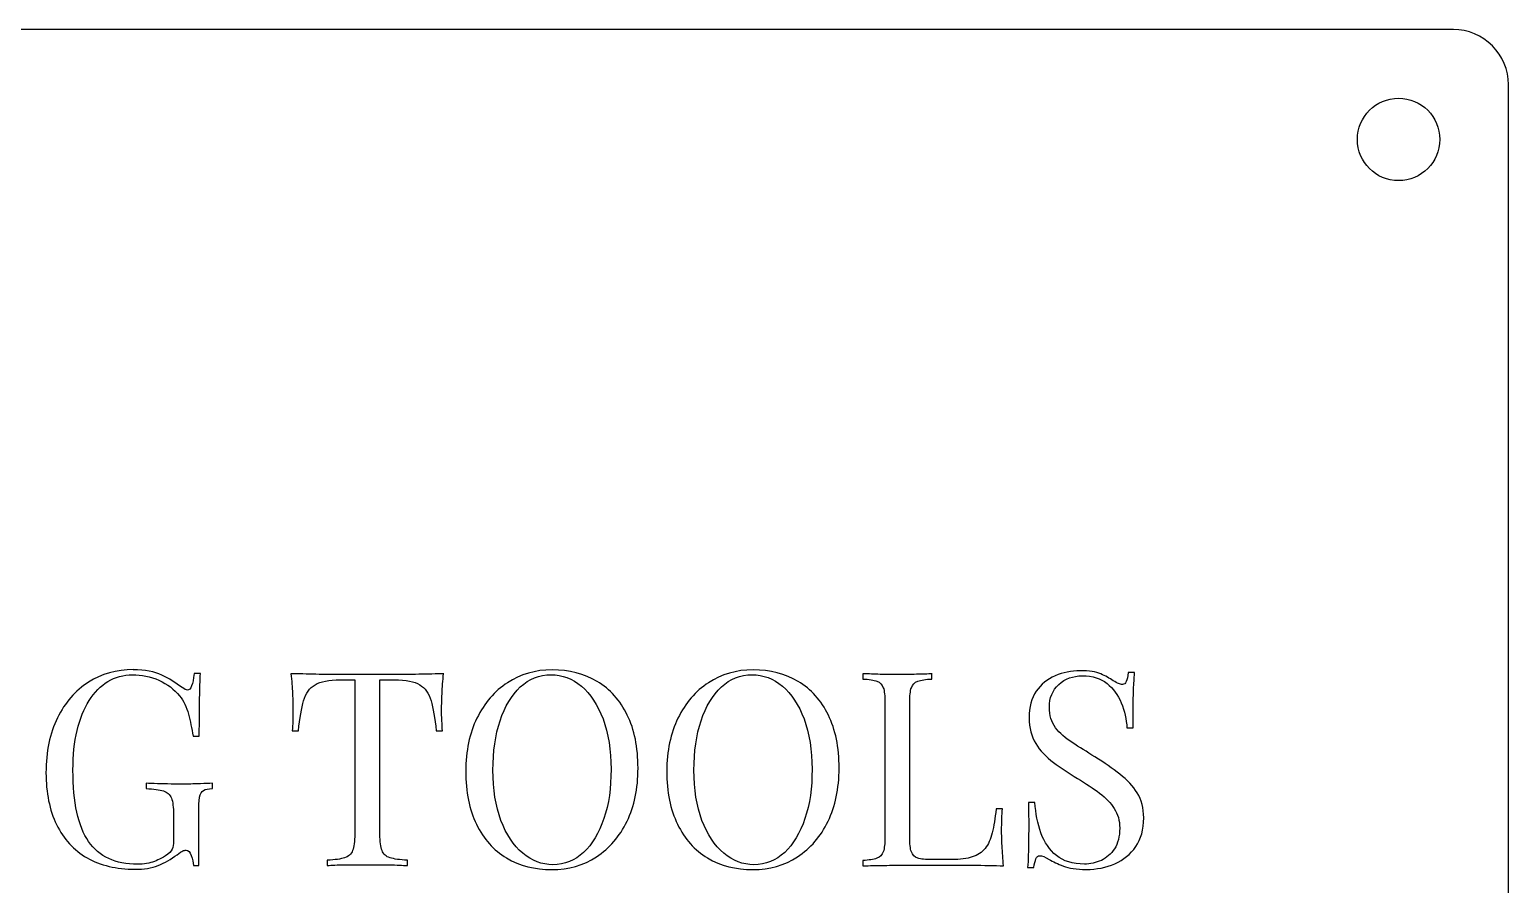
# Model space of a CAD drawing. Header units: millimetres. Extents: x -54 to 54, y -27 to 27.
# Drawn here: x 0.6 to 54.5, y -4.1 to 27 of the extents above; entities that cross this region are included whole.
import ezdxf

# ---------------------------------------------------------------- set-up
doc = ezdxf.new("R2010")
doc.units = ezdxf.units.MM
doc.header["$MEASUREMENT"] = 0
doc.layers.add('layer 1', color=7, linetype='Continuous')

msp = doc.modelspace()

# ---------------------------------------------------------------- linework, layer by layer
at = {"layer": 'layer 1', "lineweight": 25}
for points in [[(52.5, 27), (52.5, 27), (-52.5, 27), (-52.5, 27)], [(54.5, -25), (54.5, -25), (54.5, 25), (54.5, 25)]]:
    msp.add_open_spline(points, degree=3, dxfattribs=at)
for points, knots in [([(54.5, 25), (54.5, 25.5305), (54.2893, 26.0392), (53.9142, 26.4143), (53.9142, 26.4143), (53.5391, 26.7893), (53.0304, 27), (52.5, 27)], [0, 0, 0, 0, 0.3333333, 0.3333333, 0.3333333, 0.3333333, 1, 1, 1, 1]), ([(52, 23), (52, 23.8285), (51.3284, 24.5), (50.5, 24.5), (50.5, 24.5), (49.6716, 24.5), (49, 23.8285), (49, 23), (49, 23), (49, 22.1716), (49.6716, 21.5), (50.5, 21.5), (50.5, 21.5), (51.3284, 21.5), (52, 22.1716), (52, 23)], [0, 0, 0, 0, 0.2, 0.2, 0.2, 0.2, 0.4, 0.4, 0.4, 0.4, 0.6, 0.6, 0.6, 0.6, 1, 1, 1, 1])]:
    msp.add_open_spline(points, degree=3, knots=knots, dxfattribs=at)
at = {"layer": 'layer 1', "color": 242}
for points, knots in [([(4.4229, 3.6887), (4.8517, 3.6887), (5.1989, 3.6236), (5.4594, 3.4988), (5.4594, 3.4988), (5.7199, 3.3686), (5.9695, 3.2219), (6.1975, 3.0483), (6.1975, 3.0483), (6.2843, 2.9832), (6.3494, 2.9507), (6.3928, 2.9507), (6.3928, 2.9507), (6.5176, 2.9507), (6.599, 3.1514), (6.637, 3.553), (6.637, 3.553), (6.637, 3.553), (6.865, 3.553), (6.865, 3.553), (6.865, 3.553), (6.8541, 3.3088), (6.8432, 3.0158), (6.8378, 2.663), (6.8378, 2.663), (6.8323, 2.3104), (6.8269, 1.8544), (6.8269, 1.2792), (6.8269, 1.2792), (6.8269, 1.2792), (6.599, 1.2792), (6.599, 1.2792), (6.599, 1.2792), (6.5557, 1.556), (6.4959, 1.8218), (6.4308, 2.0769), (6.4308, 2.0769), (6.3657, 2.3319), (6.2571, 2.5544), (6.1052, 2.739), (6.1052, 2.739), (5.9152, 2.9832), (5.6657, 3.1731), (5.3563, 3.3088), (5.3563, 3.3088), (5.0469, 3.4446), (4.7268, 3.5096), (4.3957, 3.5096), (4.3957, 3.5096), (4.0647, 3.5096), (3.7662, 3.4282), (3.5003, 3.2654), (3.5003, 3.2654), (3.2344, 3.1026), (3.0064, 2.8747), (2.8165, 2.5708), (2.8165, 2.5708), (2.6266, 2.2669), (2.4801, 1.9032), (2.3769, 1.48), (2.3769, 1.48), (2.2738, 1.0567), (2.225, 0.5791), (2.225, 0.0418), (2.225, 0.0418), (2.225, -1.1412), (2.4149, -2.0095), (2.7948, -2.5631), (2.7948, -2.5631), (3.1747, -3.1112), (3.7717, -3.388), (4.5748, -3.388), (4.5748, -3.388), (4.8136, -3.388), (5.0198, -3.3554), (5.1935, -3.2848), (5.1935, -3.2848), (5.3671, -3.2143), (5.5029, -3.1492), (5.6005, -3.084), (5.6005, -3.084), (5.7253, -2.9971), (5.8068, -2.9157), (5.8393, -2.8398), (5.8393, -2.8398), (5.8719, -2.7638), (5.8882, -2.6662), (5.8882, -2.5359), (5.8882, -2.5359), (5.8882, -2.5359), (5.8882, -1.5863), (5.8882, -1.5863), (5.8882, -1.5863), (5.8882, -1.3149), (5.861, -1.1141), (5.8122, -0.9838), (5.8122, -0.9838), (5.7579, -0.8536), (5.6603, -0.7614), (5.5191, -0.7179), (5.5191, -0.7179), (5.378, -0.6746), (5.1664, -0.6474), (4.8896, -0.6365), (4.8896, -0.6365), (4.8896, -0.6365), (4.8896, -0.4412), (4.8896, -0.4412), (4.8896, -0.4412), (5.009, -0.4467), (5.1447, -0.4521), (5.302, -0.4576), (5.302, -0.4576), (5.4594, -0.463), (5.6276, -0.463), (5.8013, -0.4684), (5.8013, -0.4684), (5.975, -0.4684), (6.1378, -0.4684), (6.2789, -0.4684), (6.2789, -0.4684), (6.496, -0.4684), (6.6913, -0.4684), (6.865, -0.4576), (6.865, -0.4576), (7.0387, -0.4521), (7.1852, -0.4467), (7.3045, -0.4358), (7.3045, -0.4358), (7.3045, -0.4358), (7.3045, -0.6312), (7.3045, -0.6312), (7.3045, -0.6312), (7.158, -0.6367), (7.0496, -0.6583), (6.9789, -0.7017), (6.9789, -0.7017), (6.9084, -0.7397), (6.8596, -0.8211), (6.8379, -0.9405), (6.8379, -0.9405), (6.8161, -1.0599), (6.8054, -1.239), (6.8054, -1.4832), (6.8054, -1.4832), (6.8054, -1.4832), (6.8054, -3.4369), (6.8054, -3.4369), (6.8054, -3.4369), (6.8054, -3.4369), (6.6099, -3.4368), (6.6099, -3.4368), (6.6099, -3.4368), (6.6044, -3.3229), (6.5773, -3.2034), (6.5339, -3.0732), (6.5339, -3.0732), (6.4905, -2.9429), (6.4253, -2.8778), (6.3439, -2.8778), (6.3439, -2.8778), (6.306, -2.8778), (6.2625, -2.8887), (6.2246, -2.905), (6.2246, -2.905), (6.1865, -2.9267), (6.116, -2.9701), (6.0183, -3.0407), (6.0183, -3.0407), (5.8012, -3.2035), (5.5679, -3.3337), (5.3291, -3.4314), (5.3291, -3.4314), (5.0902, -3.5291), (4.8027, -3.5726), (4.4825, -3.5726), (4.4825, -3.5726), (3.8041, -3.5726), (3.2235, -3.4314), (2.7404, -3.1547), (2.7404, -3.1547), (2.2575, -2.8778), (1.8885, -2.4709), (1.6279, -1.9444), (1.6279, -1.9444), (1.3729, -1.4181), (1.2427, -0.7886), (1.2427, -0.0559), (1.2427, -0.0559), (1.2427, 0.7147), (1.3838, 1.3768), (1.6606, 1.9412), (1.6606, 1.9412), (1.9373, 2.5002), (2.3118, 2.9343), (2.7893, 3.2382), (2.7893, 3.2382), (3.2669, 3.5421), (3.8096, 3.6995), (4.4228, 3.6995), (4.4228, 3.6995), (4.4228, 3.6995), (4.4229, 3.6887), (4.4229, 3.6887)], [0, 0, 0, 0, 0.0192308, 0.0192308, 0.0192308, 0.0192308, 0.0384615, 0.0384615, 0.0384615, 0.0384615, 0.0576923, 0.0576923, 0.0576923, 0.0576923, 0.0769231, 0.0769231, 0.0769231, 0.0769231, 0.0961538, 0.0961538, 0.0961538, 0.0961538, 0.1153846, 0.1153846, 0.1153846, 0.1153846, 0.1346154, 0.1346154, 0.1346154, 0.1346154, 0.1538462, 0.1538462, 0.1538462, 0.1538462, 0.1730769, 0.1730769, 0.1730769, 0.1730769, 0.1923077, 0.1923077, 0.1923077, 0.1923077, 0.2115385, 0.2115385, 0.2115385, 0.2115385, 0.2307692, 0.2307692, 0.2307692, 0.2307692, 0.25, 0.25, 0.25, 0.25, 0.2692308, 0.2692308, 0.2692308, 0.2692308, 0.2884615, 0.2884615, 0.2884615, 0.2884615, 0.3076923, 0.3076923, 0.3076923, 0.3076923, 0.3269231, 0.3269231, 0.3269231, 0.3269231, 0.3461538, 0.3461538, 0.3461538, 0.3461538, 0.3653846, 0.3653846, 0.3653846, 0.3653846, 0.3846154, 0.3846154, 0.3846154, 0.3846154, 0.4038462, 0.4038462, 0.4038462, 0.4038462, 0.4230769, 0.4230769, 0.4230769, 0.4230769, 0.4423077, 0.4423077, 0.4423077, 0.4423077, 0.4615385, 0.4615385, 0.4615385, 0.4615385, 0.4807692, 0.4807692, 0.4807692, 0.4807692, 0.5, 0.5, 0.5, 0.5, 0.5192308, 0.5192308, 0.5192308, 0.5192308, 0.5384615, 0.5384615, 0.5384615, 0.5384615, 0.5576923, 0.5576923, 0.5576923, 0.5576923, 0.5769231, 0.5769231, 0.5769231, 0.5769231, 0.5961538, 0.5961538, 0.5961538, 0.5961538, 0.6153846, 0.6153846, 0.6153846, 0.6153846, 0.6346154, 0.6346154, 0.6346154, 0.6346154, 0.6538462, 0.6538462, 0.6538462, 0.6538462, 0.6730769, 0.6730769, 0.6730769, 0.6730769, 0.6923077, 0.6923077, 0.6923077, 0.6923077, 0.7115385, 0.7115385, 0.7115385, 0.7115385, 0.7307692, 0.7307692, 0.7307692, 0.7307692, 0.75, 0.75, 0.75, 0.75, 0.7692308, 0.7692308, 0.7692308, 0.7692308, 0.7884615, 0.7884615, 0.7884615, 0.7884615, 0.8076923, 0.8076923, 0.8076923, 0.8076923, 0.8269231, 0.8269231, 0.8269231, 0.8269231, 0.8461538, 0.8461538, 0.8461538, 0.8461538, 0.8653846, 0.8653846, 0.8653846, 0.8653846, 0.8846154, 0.8846154, 0.8846154, 0.8846154, 0.9038462, 0.9038462, 0.9038462, 0.9038462, 0.9230769, 0.9230769, 0.9230769, 0.9230769, 0.9423077, 0.9423077, 0.9423077, 0.9423077, 0.9615385, 0.9615385, 0.9615385, 0.9615385, 1, 1, 1, 1]), ([(15.7216, 3.5476), (15.6945, 3.2979), (15.6782, 3.0537), (15.6674, 2.8204), (15.6674, 2.8204), (15.6565, 2.5871), (15.6511, 2.408), (15.6511, 2.2832), (15.6511, 2.2832), (15.6511, 2.1258), (15.6511, 1.9793), (15.6619, 1.8381), (15.6619, 1.8381), (15.6674, 1.6971), (15.6728, 1.5776), (15.6836, 1.4746), (15.6836, 1.4746), (15.6836, 1.4746), (15.4557, 1.4746), (15.4557, 1.4746), (15.4557, 1.4746), (15.4068, 1.9359), (15.3471, 2.2995), (15.2657, 2.5654), (15.2657, 2.5654), (15.1843, 2.8313), (15.0487, 3.0267), (14.8533, 3.146), (14.8533, 3.146), (14.6579, 3.2655), (14.3486, 3.3252), (13.9362, 3.3252), (13.9362, 3.3252), (13.9362, 3.3252), (13.4044, 3.3251), (13.4044, 3.3251), (13.4044, 3.3251), (13.4044, 3.3251), (13.4044, -2.2971), (13.4044, -2.2971), (13.4044, -2.2971), (13.4044, -2.563), (13.4315, -2.7584), (13.4804, -2.8887), (13.4804, -2.8887), (13.5292, -3.0189), (13.6269, -3.1111), (13.7734, -3.1546), (13.7734, -3.1546), (13.9198, -3.1979), (14.1261, -3.2306), (14.403, -3.2413), (14.403, -3.2413), (14.403, -3.2413), (14.403, -3.4367), (14.403, -3.4367), (14.403, -3.4367), (14.2293, -3.4259), (14.0121, -3.415), (13.7516, -3.4095), (13.7516, -3.4095), (13.4858, -3.4095), (13.2199, -3.4095), (12.9539, -3.4095), (12.9539, -3.4095), (12.6555, -3.4095), (12.3787, -3.4095), (12.1183, -3.4095), (12.1183, -3.4095), (11.8578, -3.4095), (11.6515, -3.4204), (11.4887, -3.4367), (11.4887, -3.4367), (11.4887, -3.4367), (11.4887, -3.2413), (11.4887, -3.2413), (11.4887, -3.2413), (11.7655, -3.2306), (11.9771, -3.198), (12.1183, -3.1546), (12.1183, -3.1546), (12.2594, -3.1111), (12.3625, -3.0188), (12.4113, -2.8887), (12.4113, -2.8887), (12.4601, -2.7584), (12.4873, -2.5576), (12.4873, -2.2971), (12.4873, -2.2971), (12.4873, -2.2971), (12.4873, 3.3251), (12.4873, 3.3251), (12.4873, 3.3251), (12.4873, 3.3251), (11.9553, 3.3251), (11.9553, 3.3251), (11.9553, 3.3251), (11.5483, 3.3251), (11.2444, 3.2654), (11.0436, 3.146), (11.0436, 3.146), (10.8428, 3.0267), (10.7017, 2.8367), (10.6258, 2.5653), (10.6258, 2.5653), (10.5498, 2.294), (10.4846, 1.9358), (10.4358, 1.4746), (10.4358, 1.4746), (10.4358, 1.4746), (10.2079, 1.4746), (10.2079, 1.4746), (10.2079, 1.4746), (10.2188, 1.5776), (10.2296, 1.7025), (10.2351, 1.8381), (10.2351, 1.8381), (10.2351, 1.9739), (10.2351, 2.1258), (10.2351, 2.2832), (10.2351, 2.2832), (10.2351, 2.4079), (10.2351, 2.587), (10.2188, 2.8204), (10.2188, 2.8204), (10.2079, 3.0537), (10.1916, 3.298), (10.1644, 3.5476), (10.1644, 3.5476), (10.4413, 3.5421), (10.7451, 3.5367), (11.0707, 3.526), (11.0707, 3.526), (11.3963, 3.5151), (11.722, 3.5151), (12.053, 3.5151), (12.053, 3.5151), (12.053, 3.5151), (13.8438, 3.5151), (13.8438, 3.5151), (13.8438, 3.5151), (14.1694, 3.5151), (14.4951, 3.5151), (14.8261, 3.526), (14.8261, 3.526), (15.1572, 3.5367), (15.4557, 3.5367), (15.727, 3.5476), (15.727, 3.5476), (15.727, 3.5476), (15.7216, 3.5476), (15.7216, 3.5476)], [0, 0, 0, 0, 0.025641, 0.025641, 0.025641, 0.025641, 0.0512821, 0.0512821, 0.0512821, 0.0512821, 0.0769231, 0.0769231, 0.0769231, 0.0769231, 0.1025641, 0.1025641, 0.1025641, 0.1025641, 0.1282051, 0.1282051, 0.1282051, 0.1282051, 0.1538462, 0.1538462, 0.1538462, 0.1538462, 0.1794872, 0.1794872, 0.1794872, 0.1794872, 0.2051282, 0.2051282, 0.2051282, 0.2051282, 0.2307692, 0.2307692, 0.2307692, 0.2307692, 0.2564103, 0.2564103, 0.2564103, 0.2564103, 0.2820513, 0.2820513, 0.2820513, 0.2820513, 0.3076923, 0.3076923, 0.3076923, 0.3076923, 0.3333333, 0.3333333, 0.3333333, 0.3333333, 0.3589744, 0.3589744, 0.3589744, 0.3589744, 0.3846154, 0.3846154, 0.3846154, 0.3846154, 0.4102564, 0.4102564, 0.4102564, 0.4102564, 0.4358974, 0.4358974, 0.4358974, 0.4358974, 0.4615385, 0.4615385, 0.4615385, 0.4615385, 0.4871795, 0.4871795, 0.4871795, 0.4871795, 0.5128205, 0.5128205, 0.5128205, 0.5128205, 0.5384615, 0.5384615, 0.5384615, 0.5384615, 0.5641026, 0.5641026, 0.5641026, 0.5641026, 0.5897436, 0.5897436, 0.5897436, 0.5897436, 0.6153846, 0.6153846, 0.6153846, 0.6153846, 0.6410256, 0.6410256, 0.6410256, 0.6410256, 0.6666667, 0.6666667, 0.6666667, 0.6666667, 0.6923077, 0.6923077, 0.6923077, 0.6923077, 0.7179487, 0.7179487, 0.7179487, 0.7179487, 0.7435897, 0.7435897, 0.7435897, 0.7435897, 0.7692308, 0.7692308, 0.7692308, 0.7692308, 0.7948718, 0.7948718, 0.7948718, 0.7948718, 0.8205128, 0.8205128, 0.8205128, 0.8205128, 0.8461538, 0.8461538, 0.8461538, 0.8461538, 0.8717949, 0.8717949, 0.8717949, 0.8717949, 0.8974359, 0.8974359, 0.8974359, 0.8974359, 0.9230769, 0.9230769, 0.9230769, 0.9230769, 0.9487179, 0.9487179, 0.9487179, 0.9487179, 1, 1, 1, 1]), ([(19.6724, 3.6887), (20.2964, 3.6887), (20.8446, 3.5476), (21.3167, 3.2654), (21.3167, 3.2654), (21.7888, 2.9832), (22.1525, 2.5762), (22.4129, 2.0444), (22.4129, 2.0444), (22.6734, 1.5125), (22.8037, 0.8721), (22.8037, 0.1124), (22.8037, 0.1124), (22.8037, -0.6473), (22.6679, -1.2715), (22.402, -1.825), (22.402, -1.825), (22.1362, -2.3785), (21.7671, -2.8073), (21.2895, -3.1166), (21.2895, -3.1166), (20.8174, -3.4259), (20.2748, -3.5832), (19.6615, -3.5832), (19.6615, -3.5832), (19.0483, -3.5832), (18.4892, -3.4422), (18.0171, -3.1599), (18.0171, -3.1599), (17.545, -2.8778), (17.1814, -2.4708), (16.921, -1.9336), (16.921, -1.9336), (16.6605, -1.4017), (16.5302, -0.7559), (16.5302, -0.007), (16.5302, -0.007), (16.5302, 0.742), (16.6659, 1.3769), (16.9372, 1.9304), (16.9372, 1.9304), (17.2086, 2.4839), (17.5777, 2.9127), (18.0498, 3.222), (18.0498, 3.222), (18.5219, 3.5314), (19.0645, 3.6887), (19.6724, 3.6887), (19.6724, 3.6887), (19.6724, 3.6887), (19.6724, 3.6887), (19.6724, 3.6887)], [0, 0, 0, 0, 0.0714286, 0.0714286, 0.0714286, 0.0714286, 0.1428571, 0.1428571, 0.1428571, 0.1428571, 0.2142857, 0.2142857, 0.2142857, 0.2142857, 0.2857143, 0.2857143, 0.2857143, 0.2857143, 0.3571429, 0.3571429, 0.3571429, 0.3571429, 0.4285714, 0.4285714, 0.4285714, 0.4285714, 0.5, 0.5, 0.5, 0.5, 0.5714286, 0.5714286, 0.5714286, 0.5714286, 0.6428571, 0.6428571, 0.6428571, 0.6428571, 0.7142857, 0.7142857, 0.7142857, 0.7142857, 0.7857143, 0.7857143, 0.7857143, 0.7857143, 0.8571429, 0.8571429, 0.8571429, 0.8571429, 1, 1, 1, 1]), ([(19.6343, 3.5096), (19.2057, 3.5096), (18.8366, 3.3631), (18.5164, 3.0646), (18.5164, 3.0646), (18.2017, 2.7661), (17.9521, 2.3592), (17.7783, 1.8381), (17.7783, 1.8381), (17.6047, 1.3172), (17.5178, 0.7148), (17.5178, 0.031), (17.5178, 0.031), (17.5178, -0.6527), (17.6156, -1.2769), (17.8109, -1.7924), (17.8109, -1.7924), (18.0062, -2.308), (18.2667, -2.7095), (18.6032, -2.9864), (18.6032, -2.9864), (18.9343, -3.2631), (19.3033, -3.4043), (19.7048, -3.4043), (19.7048, -3.4043), (20.1336, -3.4043), (20.5027, -3.2577), (20.8228, -2.9592), (20.8228, -2.9592), (21.1376, -2.6608), (21.3818, -2.2538), (21.5609, -1.7273), (21.5609, -1.7273), (21.74, -1.2008), (21.8214, -0.604), (21.8214, 0.0744), (21.8214, 0.0744), (21.8214, 0.7526), (21.7237, 1.3877), (21.5283, 1.9032), (21.5283, 1.9032), (21.333, 2.4187), (21.0725, 2.8149), (20.7415, 3.0917), (20.7415, 3.0917), (20.4104, 3.3738), (20.0414, 3.5096), (19.6344, 3.5096), (19.6344, 3.5096), (19.6344, 3.5096), (19.6343, 3.5096), (19.6343, 3.5096)], [0, 0, 0, 0, 0.0714286, 0.0714286, 0.0714286, 0.0714286, 0.1428571, 0.1428571, 0.1428571, 0.1428571, 0.2142857, 0.2142857, 0.2142857, 0.2142857, 0.2857143, 0.2857143, 0.2857143, 0.2857143, 0.3571429, 0.3571429, 0.3571429, 0.3571429, 0.4285714, 0.4285714, 0.4285714, 0.4285714, 0.5, 0.5, 0.5, 0.5, 0.5714286, 0.5714286, 0.5714286, 0.5714286, 0.6428571, 0.6428571, 0.6428571, 0.6428571, 0.7142857, 0.7142857, 0.7142857, 0.7142857, 0.7857143, 0.7857143, 0.7857143, 0.7857143, 0.8571429, 0.8571429, 0.8571429, 0.8571429, 1, 1, 1, 1]), ([(26.9932, 3.6887), (27.6174, 3.6887), (28.1655, 3.5476), (28.6376, 3.2654), (28.6376, 3.2654), (29.1097, 2.9832), (29.4733, 2.5762), (29.7338, 2.0444), (29.7338, 2.0444), (29.9942, 1.5125), (30.1246, 0.8721), (30.1246, 0.1124), (30.1246, 0.1124), (30.1246, -0.6473), (29.9889, -1.2715), (29.723, -1.825), (29.723, -1.825), (29.4571, -2.3785), (29.0881, -2.8073), (28.6104, -3.1166), (28.6104, -3.1166), (28.1383, -3.4259), (27.5956, -3.5832), (26.9823, -3.5832), (26.9823, -3.5832), (26.3692, -3.5832), (25.8102, -3.4422), (25.3381, -3.1599), (25.3381, -3.1599), (24.8659, -2.8778), (24.5023, -2.4708), (24.2418, -1.9336), (24.2418, -1.9336), (23.9813, -1.4017), (23.8511, -0.7559), (23.8511, -0.007), (23.8511, -0.007), (23.8511, 0.742), (23.9868, 1.3769), (24.2581, 1.9304), (24.2581, 1.9304), (24.5294, 2.4839), (24.8985, 2.9127), (25.3706, 3.222), (25.3706, 3.222), (25.8427, 3.5314), (26.3855, 3.6887), (26.9933, 3.6887), (26.9933, 3.6887), (26.9933, 3.6887), (26.9932, 3.6887), (26.9932, 3.6887)], [0, 0, 0, 0, 0.0714286, 0.0714286, 0.0714286, 0.0714286, 0.1428571, 0.1428571, 0.1428571, 0.1428571, 0.2142857, 0.2142857, 0.2142857, 0.2142857, 0.2857143, 0.2857143, 0.2857143, 0.2857143, 0.3571429, 0.3571429, 0.3571429, 0.3571429, 0.4285714, 0.4285714, 0.4285714, 0.4285714, 0.5, 0.5, 0.5, 0.5, 0.5714286, 0.5714286, 0.5714286, 0.5714286, 0.6428571, 0.6428571, 0.6428571, 0.6428571, 0.7142857, 0.7142857, 0.7142857, 0.7142857, 0.7857143, 0.7857143, 0.7857143, 0.7857143, 0.8571429, 0.8571429, 0.8571429, 0.8571429, 1, 1, 1, 1]), ([(26.9553, 3.5096), (26.5265, 3.5096), (26.1576, 3.3631), (25.8373, 3.0646), (25.8373, 3.0646), (25.5226, 2.7661), (25.2729, 2.3592), (25.0992, 1.8381), (25.0992, 1.8381), (24.9256, 1.3172), (24.8388, 0.7148), (24.8388, 0.031), (24.8388, 0.031), (24.8388, -0.6527), (24.9364, -1.2769), (25.1318, -1.7924), (25.1318, -1.7924), (25.3272, -2.308), (25.5876, -2.7095), (25.9241, -2.9864), (25.9241, -2.9864), (26.2551, -3.2631), (26.6242, -3.4043), (27.0258, -3.4043), (27.0258, -3.4043), (27.4546, -3.4043), (27.8235, -3.2577), (28.1437, -2.9592), (28.1437, -2.9592), (28.4584, -2.6608), (28.7027, -2.2538), (28.8818, -1.7273), (28.8818, -1.7273), (29.0609, -1.2008), (29.1423, -0.604), (29.1423, 0.0744), (29.1423, 0.0744), (29.1423, 0.7526), (29.0446, 1.3877), (28.8493, 1.9032), (28.8493, 1.9032), (28.6539, 2.4187), (28.3934, 2.8149), (28.0623, 3.0917), (28.0623, 3.0917), (27.7313, 3.3738), (27.3623, 3.5096), (26.9553, 3.5096), (26.9553, 3.5096), (26.9553, 3.5096), (26.9553, 3.5096), (26.9553, 3.5096)], [0, 0, 0, 0, 0.0714286, 0.0714286, 0.0714286, 0.0714286, 0.1428571, 0.1428571, 0.1428571, 0.1428571, 0.2142857, 0.2142857, 0.2142857, 0.2142857, 0.2857143, 0.2857143, 0.2857143, 0.2857143, 0.3571429, 0.3571429, 0.3571429, 0.3571429, 0.4285714, 0.4285714, 0.4285714, 0.4285714, 0.5, 0.5, 0.5, 0.5, 0.5714286, 0.5714286, 0.5714286, 0.5714286, 0.6428571, 0.6428571, 0.6428571, 0.6428571, 0.7142857, 0.7142857, 0.7142857, 0.7142857, 0.7857143, 0.7857143, 0.7857143, 0.7857143, 0.8571429, 0.8571429, 0.8571429, 0.8571429, 1, 1, 1, 1]), ([(33.5001, 3.5476), (33.5001, 3.5476), (33.5001, 3.3523), (33.5001, 3.3523), (33.5001, 3.3523), (33.2775, 3.3468), (33.1093, 3.3197), (32.9899, 3.2763), (32.9899, 3.2763), (32.8759, 3.2329), (32.7999, 3.1569), (32.7566, 3.0375), (32.7566, 3.0375), (32.7186, 2.9235), (32.6968, 2.7444), (32.6968, 2.5002), (32.6968, 2.5002), (32.6968, 2.5002), (32.6968, -2.4003), (32.6968, -2.4003), (32.6968, -2.4003), (32.6968, -2.6391), (32.7186, -2.8182), (32.7566, -2.9321), (32.7566, -2.9321), (32.7945, -3.0515), (32.8759, -3.1274), (32.9899, -3.1654), (32.9899, -3.1654), (33.1038, -3.2034), (33.2721, -3.2197), (33.5001, -3.2197), (33.5001, -3.2197), (33.5001, -3.2197), (34.2218, -3.2197), (34.2218, -3.2197), (34.2218, -3.2197), (34.5312, -3.2197), (34.7862, -3.1871), (34.9761, -3.122), (34.9761, -3.122), (35.1715, -3.0569), (35.3235, -2.9537), (35.4429, -2.8127), (35.4429, -2.8127), (35.5621, -2.6715), (35.6436, -2.4816), (35.7034, -2.2428), (35.7034, -2.2428), (35.763, -2.0041), (35.8064, -1.7164), (35.8444, -1.3745), (35.8444, -1.3745), (35.8444, -1.3745), (36.0724, -1.3745), (36.0724, -1.3745), (36.0724, -1.3745), (36.0506, -1.5808), (36.0452, -1.8467), (36.0452, -2.1831), (36.0452, -2.1831), (36.0452, -2.308), (36.0452, -2.4871), (36.0615, -2.7205), (36.0615, -2.7205), (36.0724, -2.9538), (36.0887, -3.198), (36.1157, -3.4476), (36.1157, -3.4476), (35.7793, -3.4368), (35.3994, -3.4259), (34.9815, -3.4204), (34.9815, -3.4204), (34.5636, -3.415), (34.1838, -3.4204), (33.8582, -3.4204), (33.8582, -3.4204), (33.8582, -3.4204), (33.2992, -3.4204), (33.2992, -3.4204), (33.2992, -3.4204), (33.0713, -3.4204), (32.8271, -3.4204), (32.5612, -3.4204), (32.5612, -3.4204), (32.2952, -3.4204), (32.0294, -3.4259), (31.7635, -3.4313), (31.7635, -3.4313), (31.4975, -3.4367), (31.237, -3.4368), (30.9928, -3.4476), (30.9928, -3.4476), (30.9928, -3.4476), (30.9928, -3.2522), (30.9928, -3.2522), (30.9928, -3.2522), (31.2154, -3.2415), (31.3835, -3.2143), (31.5029, -3.1709), (31.5029, -3.1709), (31.6169, -3.1329), (31.6929, -3.0515), (31.7363, -2.9321), (31.7363, -2.9321), (31.7743, -2.8127), (31.7959, -2.6336), (31.7959, -2.4003), (31.7959, -2.4003), (31.7959, -2.4003), (31.7959, 2.5002), (31.7959, 2.5002), (31.7959, 2.5002), (31.7959, 2.7444), (31.7743, 2.9235), (31.7363, 3.0375), (31.7363, 3.0375), (31.6983, 3.1514), (31.6169, 3.2328), (31.5029, 3.2763), (31.5029, 3.2763), (31.389, 3.3197), (31.2154, 3.3468), (30.9928, 3.3523), (30.9928, 3.3523), (30.9928, 3.3523), (30.9928, 3.5476), (30.9928, 3.5476), (30.9928, 3.5476), (31.134, 3.5421), (31.313, 3.5367), (31.5355, 3.526), (31.5355, 3.526), (31.758, 3.5151), (32.0022, 3.5151), (32.2573, 3.5151), (32.2573, 3.5151), (32.4906, 3.5151), (32.7186, 3.5151), (32.941, 3.526), (32.941, 3.526), (33.169, 3.5314), (33.3589, 3.5367), (33.5108, 3.5476), (33.5108, 3.5476), (33.5108, 3.5476), (33.5001, 3.5476), (33.5001, 3.5476)], [0, 0, 0, 0, 0.0263158, 0.0263158, 0.0263158, 0.0263158, 0.0526316, 0.0526316, 0.0526316, 0.0526316, 0.0789474, 0.0789474, 0.0789474, 0.0789474, 0.1052632, 0.1052632, 0.1052632, 0.1052632, 0.1315789, 0.1315789, 0.1315789, 0.1315789, 0.1578947, 0.1578947, 0.1578947, 0.1578947, 0.1842105, 0.1842105, 0.1842105, 0.1842105, 0.2105263, 0.2105263, 0.2105263, 0.2105263, 0.2368421, 0.2368421, 0.2368421, 0.2368421, 0.2631579, 0.2631579, 0.2631579, 0.2631579, 0.2894737, 0.2894737, 0.2894737, 0.2894737, 0.3157895, 0.3157895, 0.3157895, 0.3157895, 0.3421053, 0.3421053, 0.3421053, 0.3421053, 0.3684211, 0.3684211, 0.3684211, 0.3684211, 0.3947368, 0.3947368, 0.3947368, 0.3947368, 0.4210526, 0.4210526, 0.4210526, 0.4210526, 0.4473684, 0.4473684, 0.4473684, 0.4473684, 0.4736842, 0.4736842, 0.4736842, 0.4736842, 0.5, 0.5, 0.5, 0.5, 0.5263158, 0.5263158, 0.5263158, 0.5263158, 0.5526316, 0.5526316, 0.5526316, 0.5526316, 0.5789474, 0.5789474, 0.5789474, 0.5789474, 0.6052632, 0.6052632, 0.6052632, 0.6052632, 0.6315789, 0.6315789, 0.6315789, 0.6315789, 0.6578947, 0.6578947, 0.6578947, 0.6578947, 0.6842105, 0.6842105, 0.6842105, 0.6842105, 0.7105263, 0.7105263, 0.7105263, 0.7105263, 0.7368421, 0.7368421, 0.7368421, 0.7368421, 0.7631579, 0.7631579, 0.7631579, 0.7631579, 0.7894737, 0.7894737, 0.7894737, 0.7894737, 0.8157895, 0.8157895, 0.8157895, 0.8157895, 0.8421053, 0.8421053, 0.8421053, 0.8421053, 0.8684211, 0.8684211, 0.8684211, 0.8684211, 0.8947368, 0.8947368, 0.8947368, 0.8947368, 0.9210526, 0.9210526, 0.9210526, 0.9210526, 0.9473684, 0.9473684, 0.9473684, 0.9473684, 1, 1, 1, 1]), ([(38.9051, 3.6562), (39.2362, 3.6562), (39.4858, 3.6181), (39.6541, 3.5422), (39.6541, 3.5422), (39.8277, 3.4662), (39.9743, 3.3848), (40.1099, 3.2925), (40.1099, 3.2925), (40.1913, 3.2492), (40.2511, 3.2111), (40.2999, 3.1895), (40.2999, 3.1895), (40.3488, 3.1678), (40.3976, 3.1569), (40.4409, 3.1569), (40.4409, 3.1569), (40.5061, 3.1569), (40.5549, 3.195), (40.5821, 3.2655), (40.5821, 3.2655), (40.6092, 3.336), (40.6363, 3.4446), (40.6581, 3.5911), (40.6581, 3.5911), (40.6581, 3.5911), (40.886, 3.591), (40.886, 3.591), (40.886, 3.591), (40.8806, 3.477), (40.8697, 3.3468), (40.8588, 3.1895), (40.8588, 3.1895), (40.848, 3.0321), (40.8425, 2.8312), (40.8372, 2.5762), (40.8372, 2.5762), (40.8372, 2.3211), (40.8372, 1.9901), (40.8372, 1.5723), (40.8372, 1.5723), (40.8372, 1.5723), (40.6092, 1.5723), (40.6092, 1.5723), (40.6092, 1.5723), (40.5876, 1.887), (40.5223, 2.1909), (40.403, 2.4839), (40.403, 2.4839), (40.2835, 2.7716), (40.1099, 3.0103), (39.882, 3.1949), (39.882, 3.1949), (39.654, 3.3793), (39.3556, 3.4716), (38.9865, 3.4716), (38.9865, 3.4716), (38.6392, 3.4716), (38.3516, 3.3686), (38.1237, 3.1569), (38.1237, 3.1569), (37.8958, 2.9453), (37.7818, 2.6685), (37.7818, 2.3266), (37.7818, 2.3266), (37.7818, 2.0281), (37.8578, 1.7839), (38.0097, 1.5831), (38.0097, 1.5831), (38.1617, 1.3823), (38.3625, 1.2032), (38.6176, 1.0404), (38.6176, 1.0404), (38.8727, 0.8776), (39.1439, 0.7039), (39.4425, 0.5194), (39.4425, 0.5194), (39.7843, 0.3078), (40.0883, 0.1016), (40.3541, -0.1101), (40.3541, -0.1101), (40.62, -0.3163), (40.8318, -0.5443), (40.9837, -0.7938), (40.9837, -0.7938), (41.1411, -1.0435), (41.2171, -1.3474), (41.2171, -1.7001), (41.2171, -1.7001), (41.2171, -2.1234), (41.1193, -2.4708), (40.9294, -2.7474), (40.9294, -2.7474), (40.7395, -3.0243), (40.4844, -3.2305), (40.1697, -3.3716), (40.1697, -3.3716), (39.8549, -3.5073), (39.5021, -3.5778), (39.1223, -3.5778), (39.1223, -3.5778), (38.7749, -3.5778), (38.4982, -3.5398), (38.292, -3.4584), (38.292, -3.4584), (38.0857, -3.377), (37.912, -3.2956), (37.7709, -3.2143), (37.7709, -3.2143), (37.6244, -3.122), (37.5159, -3.0785), (37.4344, -3.0785), (37.4344, -3.0785), (37.3694, -3.0785), (37.3205, -3.1165), (37.2934, -3.1871), (37.2934, -3.1871), (37.2662, -3.2576), (37.2392, -3.3662), (37.2174, -3.5127), (37.2174, -3.5127), (37.2174, -3.5127), (36.9895, -3.5127), (36.9895, -3.5127), (36.9895, -3.5127), (37.0004, -3.377), (37.0111, -3.2088), (37.0166, -3.0243), (37.0166, -3.0243), (37.022, -2.8397), (37.022, -2.5901), (37.0274, -2.2862), (37.0274, -2.2862), (37.0329, -1.9823), (37.0274, -1.6025), (37.0274, -1.1411), (37.0274, -1.1411), (37.0274, -1.1411), (37.2555, -1.1412), (37.2555, -1.1412), (37.2555, -1.1412), (37.2826, -1.5373), (37.3585, -1.9064), (37.4779, -2.2483), (37.4779, -2.2483), (37.5973, -2.5901), (37.7873, -2.8669), (38.0423, -3.0732), (38.0423, -3.0732), (38.2974, -3.2794), (38.6339, -3.3825), (39.0571, -3.3825), (39.0571, -3.3825), (39.2742, -3.3825), (39.4804, -3.3391), (39.6758, -3.2467), (39.6758, -3.2467), (39.8711, -3.1599), (40.0285, -3.0134), (40.1534, -2.8235), (40.1534, -2.8235), (40.2782, -2.6336), (40.3434, -2.3785), (40.3434, -2.0692), (40.3434, -2.0692), (40.3434, -1.7978), (40.2782, -1.5645), (40.148, -1.3636), (40.148, -1.3636), (40.0178, -1.1629), (39.8387, -0.9729), (39.6107, -0.7993), (39.6107, -0.7993), (39.3827, -0.6257), (39.1114, -0.4466), (38.802, -0.262), (38.802, -0.262), (38.4927, -0.072), (38.2052, 0.1232), (37.9337, 0.3187), (37.9337, 0.3187), (37.6623, 0.5141), (37.4453, 0.7474), (37.288, 1.0025), (37.288, 1.0025), (37.1252, 1.2629), (37.0438, 1.5776), (37.0438, 1.9467), (37.0438, 1.9467), (37.0438, 2.3374), (37.1306, 2.6576), (37.3043, 2.9073), (37.3043, 2.9073), (37.4779, 3.1569), (37.7059, 3.3469), (37.9935, 3.4716), (37.9935, 3.4716), (38.2757, 3.5911), (38.5796, 3.6562), (38.8997, 3.6562), (38.8997, 3.6562), (38.8997, 3.6562), (38.9051, 3.6562), (38.9051, 3.6562)], [0, 0, 0, 0, 0.0192308, 0.0192308, 0.0192308, 0.0192308, 0.0384615, 0.0384615, 0.0384615, 0.0384615, 0.0576923, 0.0576923, 0.0576923, 0.0576923, 0.0769231, 0.0769231, 0.0769231, 0.0769231, 0.0961538, 0.0961538, 0.0961538, 0.0961538, 0.1153846, 0.1153846, 0.1153846, 0.1153846, 0.1346154, 0.1346154, 0.1346154, 0.1346154, 0.1538462, 0.1538462, 0.1538462, 0.1538462, 0.1730769, 0.1730769, 0.1730769, 0.1730769, 0.1923077, 0.1923077, 0.1923077, 0.1923077, 0.2115385, 0.2115385, 0.2115385, 0.2115385, 0.2307692, 0.2307692, 0.2307692, 0.2307692, 0.25, 0.25, 0.25, 0.25, 0.2692308, 0.2692308, 0.2692308, 0.2692308, 0.2884615, 0.2884615, 0.2884615, 0.2884615, 0.3076923, 0.3076923, 0.3076923, 0.3076923, 0.3269231, 0.3269231, 0.3269231, 0.3269231, 0.3461538, 0.3461538, 0.3461538, 0.3461538, 0.3653846, 0.3653846, 0.3653846, 0.3653846, 0.3846154, 0.3846154, 0.3846154, 0.3846154, 0.4038462, 0.4038462, 0.4038462, 0.4038462, 0.4230769, 0.4230769, 0.4230769, 0.4230769, 0.4423077, 0.4423077, 0.4423077, 0.4423077, 0.4615385, 0.4615385, 0.4615385, 0.4615385, 0.4807692, 0.4807692, 0.4807692, 0.4807692, 0.5, 0.5, 0.5, 0.5, 0.5192308, 0.5192308, 0.5192308, 0.5192308, 0.5384615, 0.5384615, 0.5384615, 0.5384615, 0.5576923, 0.5576923, 0.5576923, 0.5576923, 0.5769231, 0.5769231, 0.5769231, 0.5769231, 0.5961538, 0.5961538, 0.5961538, 0.5961538, 0.6153846, 0.6153846, 0.6153846, 0.6153846, 0.6346154, 0.6346154, 0.6346154, 0.6346154, 0.6538462, 0.6538462, 0.6538462, 0.6538462, 0.6730769, 0.6730769, 0.6730769, 0.6730769, 0.6923077, 0.6923077, 0.6923077, 0.6923077, 0.7115385, 0.7115385, 0.7115385, 0.7115385, 0.7307692, 0.7307692, 0.7307692, 0.7307692, 0.75, 0.75, 0.75, 0.75, 0.7692308, 0.7692308, 0.7692308, 0.7692308, 0.7884615, 0.7884615, 0.7884615, 0.7884615, 0.8076923, 0.8076923, 0.8076923, 0.8076923, 0.8269231, 0.8269231, 0.8269231, 0.8269231, 0.8461538, 0.8461538, 0.8461538, 0.8461538, 0.8653846, 0.8653846, 0.8653846, 0.8653846, 0.8846154, 0.8846154, 0.8846154, 0.8846154, 0.9038462, 0.9038462, 0.9038462, 0.9038462, 0.9230769, 0.9230769, 0.9230769, 0.9230769, 0.9423077, 0.9423077, 0.9423077, 0.9423077, 0.9615385, 0.9615385, 0.9615385, 0.9615385, 1, 1, 1, 1])]:
    msp.add_open_spline(points, degree=3, knots=knots, dxfattribs=at)

doc.saveas('drawing.dxf')
